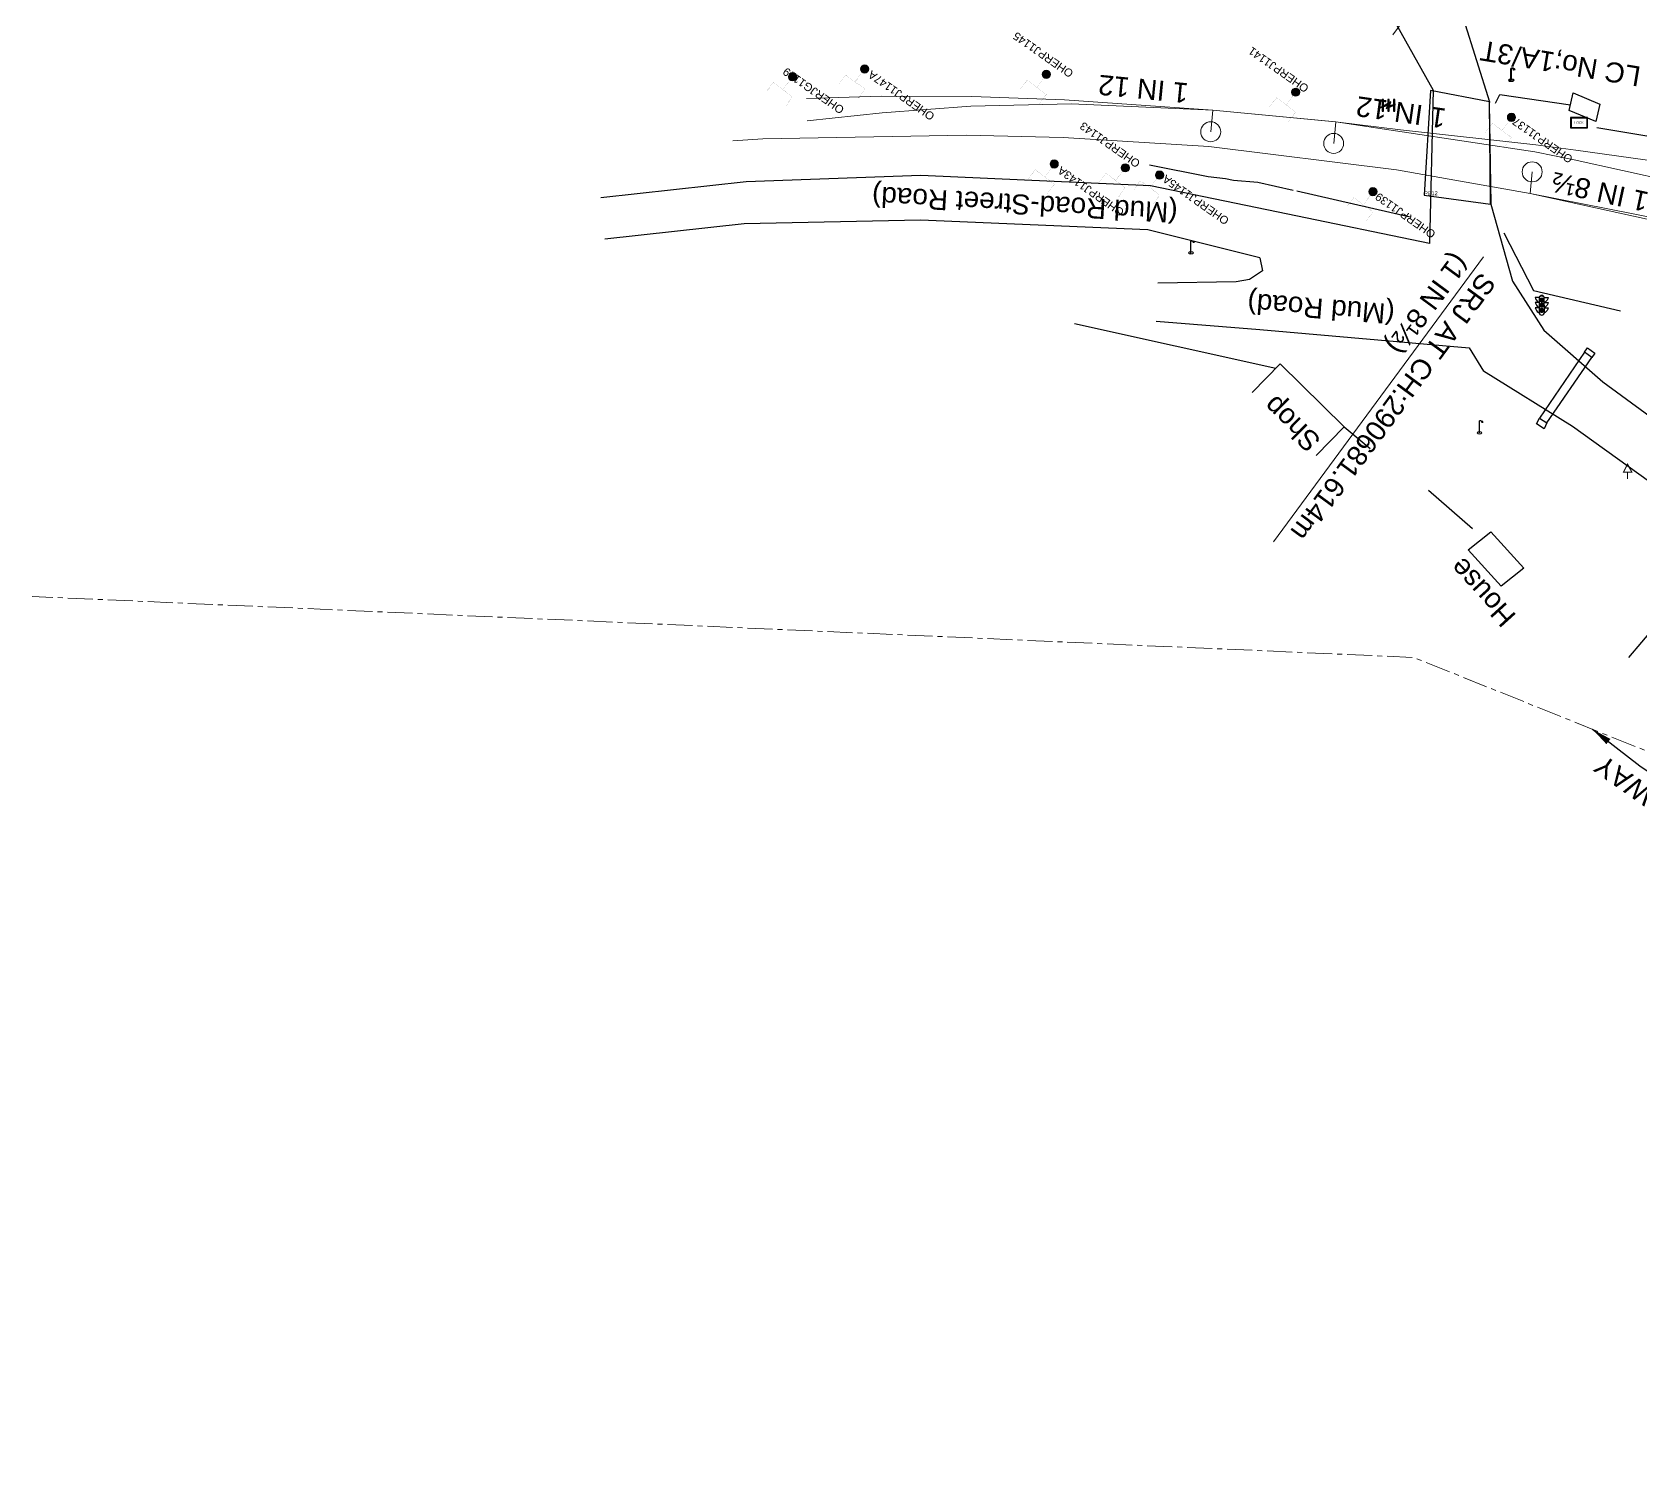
# Model space of a CAD drawing. Header units: metres. Extents: x 644418 to 1306172, y 3366650 to 6747308.
# Drawn here: x 652144.4 to 652345.4, y 3373986.9 to 3374165.7 of the extents above; entities that cross this region are included whole.
import ezdxf
from ezdxf.enums import TextEntityAlignment as Align

# ---------------------------------------------------------------- set-up
doc = ezdxf.new("R2010")
doc.units = ezdxf.units.M
doc.header["$MEASUREMENT"] = 0
doc.linetypes.add('CENTER', pattern=[2, 1.25, -0.25, 0.25, -0.25])
for name, color, linetype in [('ARCH', 7, 'Continuous'), ('COMMERCIAL_BLD_PUC', 251, 'Continuous'), ('COMPOUND_WALL', 251, 'Continuous'), ('GOVT_BUILDING', 251, 'Continuous'), ('GRILL', 251, 'Continuous'), ('LAMP_POST', 7, 'Continuous'), ('LOCK', 251, 'Continuous'), ('PAVERS', 7, 'Continuous'), ('RESIDENTIAL_BL_SEMI', 251, 'Continuous'), ('SH.NOS', 251, 'Continuous'), ('SIGN_BOARD', 251, 'Continuous'), ('SIGNAL_POST', 8, 'Continuous'), ('SUB_ROAD_EDGE', 34, 'Continuous'), ('TOPO_TEXT', 251, 'Continuous'), ('TRANSFORMER', 251, 'Continuous')]:
    doc.layers.add(name, color=color, linetype=linetype)
for name, color, linetype, lineweight in [('Existing IR Track', 143, 'Continuous', 0), ('Existing Railway Boundary', 7, 'CENTER', 0), ('OHE MAST', 8, 'Continuous', 0), ('OHE MAST TEXT', 8, 'Continuous', 0), ("RAJPURA STN. SRJ's", 251, 'Continuous', 0)]:
    doc.layers.add(name, color=color, linetype=linetype, lineweight=lineweight)
doc.styles.add('CUT-FILL', font='cut-fill.shx', dxfattribs={"height": 2})
doc.styles.get("Standard").update_dxf_attribs({"font": 'arial.ttf'})
doc.styles.add('Style-Arial', font='arial.ttf')
doc.dimstyles.new('ISO-25', dxfattribs={"dimtxt": 2.5, "dimasz": 2.5, "dimexe": 1.25, "dimexo": 0.625, "dimtad": 1, "dimtxsty": 'Standard', "dimcen": 2.5, "dimadec": 0, "dimazin": 0, "dimtfac": 1, "dimtmove": 0, "dimatfit": 3, "dimfxl": 1, "dimarcsym": 0})

# ---------------------------------------------------------------- blocks, each defined once
blk = doc.blocks.new('LOCK')
for p, q in [((-0.98, 0.67, 213), (-0.98, -0.6, 213)), ((1.14, 0.67, 213), (-0.98, 0.67, 213)), ((-0.93, 0.62, 213), (-0.93, -0.55, 213)), ((1.09, 0.62, 213), (-0.93, 0.62, 213)), ((1.09, -0.55, 213), (1.09, 0.62, 213)), ((1.14, -0.6, 213), (1.14, 0.67, 213)), ((-0.98, -0.6, 213), (1.14, -0.6, 213)), ((-0.93, -0.55, 213), (1.09, -0.55, 213))]:
    blk.add_line(p, q)
at = {"style": 'CUT-FILL'}
blk.add_text('LOCK', height=0.3, dxfattribs=at).set_placement((-0.49, -0.1, 213))
blk = doc.blocks.new('LP')
for points in [[(0, 0), (0, 1.5)], [(0.25, 1.35), (0.44, 1.35)]]:
    blk.add_lwpolyline(points)
for centre, radius, start, end in [((0.07, 0.99), 0.519, 57.6425, 97.3165), ((0.34, 1.33), 0.094, 11.7012, 168.0476)]:
    blk.add_arc(centre, radius, start, end)
at = {"extrusion": (0, 0, -1)}
blk.add_ellipse((0, 0.01), major_axis=(0.308, 0), ratio=0.400495, dxfattribs=at)
blk.add_ellipse((0.35, 1.36), major_axis=(0.0017, 0.0438), ratio=0.461056, start_param=1.74022, end_param=4.575836)
blk = doc.blocks.new('SIG')
for color, points in [(1, [(-0.22, 0.42, 0.180295), (-0.01, 0.33, -0.00255), (0.01, 0.33, -0.00255), (0.02, 0.33, 0.180295), (0.23, 0.42, -0.002654), (0.25, 0.44, 0.184495), (0.33, 0.65, 1.000001), (-0.32, 0.65, 0.184495), (-0.24, 0.44, -0.002654)]), (2, [(0.23, -0.23, -0.002654), (0.25, -0.21, 0.184495), (0.33, 0.01, 1.000001), (-0.32, 0.01, 0.184495), (-0.24, -0.21, -0.002654), (-0.22, -0.23, 0.180295), (-0.01, -0.32, -0.00255), (0.01, -0.32, -0.00255), (0.02, -0.32, 0.180295)]), (3, [(0.23, -0.88, -0.002654), (0.25, -0.86, 0.184495), (0.33, -0.64, 1.000001), (-0.32, -0.64, 0.184495), (-0.24, -0.86, -0.002654), (-0.22, -0.88, 0.395599)])]:
    blk.add_hatch(color=color).paths.add_polyline_path(points)
for p, q in [((-0.31, 0.98), (-0.32, -0.9)), ((0.33, -0.9), (0.32, 0.98))]:
    blk.add_line(p, q)
for points in [[(-0.31, 0.98), (-0.81, 0.98, 0.198758), (-0.42, 0.41, 0.003814), (-0.31, 0.39, 0.003814)], [(-0.31, 0.33), (-0.81, 0.33, 0.198758), (-0.42, -0.23, 0.003727), (-0.32, -0.26, 0.003727)], [(0.32, 0.98), (0.82, 0.98, -0.198758), (0.44, 0.41, -0.003814), (0.32, 0.39, -0.003814)], [(0.32, 0.33), (0.82, 0.33, -0.198758), (0.44, -0.23, -0.003727), (0.33, -0.26, -0.003727)], [(-0.32, -0.32), (-0.81, -0.32, 0.198758), (-0.42, -0.88, 0.003639), (-0.32, -0.9)], [(0.33, -0.32), (0.82, -0.32, -0.198758), (0.44, -0.88, -0.003639), (0.33, -0.9)]]:
    blk.add_lwpolyline(points, format="xyb")
for centre, radius, start, end in [((0.01, 0.91), 0.324, 12.4049, 167.5951), ((0.01, 0.81), 0.357, 27.7578, 152.2422), ((0.01, -0.9), 0.324, 181.4572, 358.5428)]:
    blk.add_arc(centre, radius, start, end)
blk = doc.blocks.new('TSB')
at = {"const_width": 0.132}
blk.add_lwpolyline([(-0.51, 0.84), (0.54, 0.84), (0, 1.85)], close=True, dxfattribs=at)
at = {"const_width": 0.142}
blk.add_lwpolyline([(0, 0.84), (0, 0)], dxfattribs=at)
blk = doc.blocks.new('TSB15')
at = {"layer": 'SH.NOS', "const_width": 0.0052}
blk.add_lwpolyline([(-0.02, 0.03), (0.02, 0.03), (0, 0.07)], close=True, dxfattribs=at)
at = {"layer": 'SH.NOS', "const_width": 0.00557}
blk.add_lwpolyline([(0, 0.03), (0, 0)], dxfattribs=at)
at = {"layer": 'SH.NOS', "style": 'CUT-FILL'}
blk.add_text('15', height=0.00787, dxfattribs=at).set_placement((-0.01, 0.04))
blk = doc.blocks.new('TRF')
blk.add_hatch(color=256).paths.add_polyline_path([(0.22, -0.04), (0.38, 0.42), (-0.98, -0.29), (0.02, 0.04), (-0.18, -0.39), (0.98, 0.09)])
for p, q in [((-0.69, 0.72), (-0.69, -0.72)), ((-0.52, 0.72), (-0.69, 0.72)), ((-0.52, -0.72), (-0.52, 0.72)), ((0, 0.72), (0, -0.72)), ((0.17, 0.72), (0, 0.72)), ((0.17, -0.72), (0.17, 0.72)), ((0.7, 0.72), (0.7, -0.72)), ((0.87, 0.72), (0.7, 0.72)), ((0.87, -0.72), (0.87, 0.72)), ((-0.69, -0.72), (-0.52, -0.72)), ((0, -0.72), (0.17, -0.72)), ((0.7, -0.72), (0.87, -0.72))]:
    blk.add_line(p, q)
blk.add_lwpolyline([(0.22, -0.04), (0.38, 0.42), (-0.98, -0.29), (0.02, 0.04), (-0.18, -0.39), (0.98, 0.09)], close=True)
blk = doc.blocks.new('OHE MAST')
h = blk.add_hatch(color=256)
edge = h.paths.add_edge_path()
edge.add_arc((0, 0), 0.514, 0, 360)
at = {"const_width": 0.01, "flags": 128}
for points in [[(1.5, 3.5), (1.5, 2), (-1.5, 2), (-1.5, 3.5)], [(0, 2), (0, 0)]]:
    blk.add_lwpolyline(points, dxfattribs=at)
blk.add_circle((0, 0), 0.514)

msp = doc.modelspace()

# ---------------------------------------------------------------- linework, layer by layer
at = {"layer": 'ARCH', "linetype": 'Continuous'}
for points in [[(652338.309, 3374125.717, 269.375), (652332.686, 3374117.49, 269.254)], [(652333.631, 3374116.88, 269.307), (652339.217, 3374125.078, 269.347)]]:
    msp.add_polyline3d(points, dxfattribs=at)
for points in [[(652339.217, 3374125.078, 269.347), (652338.309, 3374125.717, 269.375), (652338.682, 3374126.254, 269.384), (652339.5903, 3374125.6148, 269.384)], [(652332.322, 3374116.773, 269.296), (652332.686, 3374117.49, 269.254), (652333.631, 3374116.88, 269.307), (652333.2665, 3374116.162, 269.307)]]:
    msp.add_polyline3d(points, close=True, dxfattribs=at)
at = {"layer": 'COMMERCIAL_BLD_PUC', "linetype": 'Continuous'}
msp.add_polyline3d([(652296.7919, 3374120.6844, 271.677), (652300.291, 3374124.256, 271.677), (652308.311, 3374116.399, 270.526), (652304.8119, 3374112.8274, 270.526)], dxfattribs=at)
at = {"layer": 'COMPOUND_WALL', "linetype": 'Continuous'}
for points in [[(652339.873, 3374153.801, 268.899), (652380.33, 3374147.071, 268.77)], [(652274.618, 3374129.327, 270.614), (652299.755, 3374123.709, 269.952)], [(652308.311, 3374116.399, 270.526), (652311.553, 3374113.689, 274.092)], [(652318.824, 3374108.485, 274.341), (652324.327, 3374103.703, 269.98)]]:
    msp.add_polyline3d(points, dxfattribs=at)
at = {"layer": 'Existing IR Track', "flags": 128}
for points in [[(652541.0927, 3374074.4091), (652534.967, 3374078.6765), (652521.4193, 3374087.1415), (652514.5183, 3374091.1192), (652487.4346, 3374105.923), (652470.3328, 3374114.3474), (652446.2528, 3374124.6235), (652424.9511, 3374132.232), (652409.3613, 3374136.9558), (652389.2467, 3374142.0179), (652372.055, 3374145.5418), (652349.4857, 3374149.2851), (652337.236, 3374150.9852), (652332.2218, 3374151.6464), (652315.3489, 3374153.5187), (652307.2263, 3374154.5318), (652291.8754, 3374155.986), (652273.3322, 3374157.2654), (652261.7764, 3374157.678), (652250.4348, 3374157.7203), (652241.1081, 3374157.4222)], [(652241.2082, 3374154.6281), (652250.5737, 3374155.6267), (652261.6409, 3374156.4551), (652274.2338, 3374156.7601), (652291.8754, 3374155.986)], [(652560.2554, 3374050.0812), (652520.7484, 3374070.1003), (652498.5771, 3374081.3075), (652492.6291, 3374084.2913), (652487.5276, 3374086.8725), (652481.1852, 3374090.0645), (652460.4667, 3374100.5911), (652437.9775, 3374112.092), (652419.8928, 3374120.9979), (652405.4052, 3374127.6926), (652390.399, 3374133.9142), (652381.6542, 3374137.152), (652370.6528, 3374140.9175), (652349.0899, 3374147.0874), (652337.0067, 3374149.7556), (652332.1038, 3374150.7632), (652307.239, 3374154.5303), (652291.8754, 3374155.986)], [(652231.9364, 3374152.152), (652235.6524, 3374152.384), (652261.0853, 3374152.8615), (652273.1717, 3374152.545), (652291.4006, 3374151.4247), (652314.8279, 3374148.5142), (652331.53, 3374145.5495), (652349.1685, 3374141.6862), (652362.3346, 3374138.1796), (652374.6337, 3374134.4061), (652386.2797, 3374130.4519), (652403.7367, 3374123.8269), (652417.9348, 3374117.1015), (652436.4805, 3374107.6589), (652444.5931, 3374103.5763)], [(652669.8367, 3373961.0394), (652647.3403, 3373980.7166), (652642.7873, 3373984.3367), (652633.788, 3373991.3772), (652612.6089, 3374005.6185), (652554.892, 3374042.0626), (652529.7838, 3374057.6068), (652517.9942, 3374065.1919), (652497.37, 3374079.4544), (652491.829, 3374082.8093), (652487.0152, 3374085.7802), (652473.1934, 3374093.7948), (652460.4667, 3374100.5911), (652430.8185, 3374115.7449), (652419.8775, 3374121.005), (652405.3932, 3374127.3075), (652389.9415, 3374132.6317), (652381.0487, 3374135.1238), (652375.037, 3374136.5972), (652368.9951, 3374137.9518), (652362.491, 3374139.3409), (652347.7902, 3374142.3634), (652331.5174, 3374145.5517)]]:
    msp.add_lwpolyline(points, dxfattribs=at)
at = {"layer": 'Existing Railway Boundary', "color": 244, "ltscale": 2.5, "flags": 128}
msp.add_lwpolyline([(653287.1619, 3373490.7383), (653241.7142, 3373522.5487), (653184.8817, 3373562.8841), (653175.162, 3373549.7056), (653004.7525, 3373669.0776), (652924.822, 3373729.8796), (652907.72, 3373740.0209), (652904.5642, 3373745.0641), (652864.1809, 3373771.0185), (652862.8289, 3373763.9282), (652836.0798, 3373790.575), (652793.9064, 3373826.9777), (652786.3399, 3373815.8276), (652694.4321, 3373883.0097), (652615.3514, 3373944.3753), (652559.0758, 3373987.3078), (652463.6034, 3374028.6205), (652316.9711, 3374087.5745), (652144.3796, 3374095.1872)], dxfattribs=at)
at = {"layer": 'GOVT_BUILDING', "linetype": 'Continuous'}
msp.add_polyline3d([(652339.742, 3374154.547, 271.484), (652336.402, 3374155.951, 271.609), (652336.886, 3374158.122, 269.168), (652340.228, 3374156.7172, 269.168)], close=True, dxfattribs=at)
at = {"layer": 'GRILL', "linetype": 'Continuous'}
for points in [[(652327.212, 3374156.856, 269.161), (652327.752, 3374157.924, 270.475), (652336.568, 3374156.633, 270.47)], [(652301.911, 3374145.947, 270.295), (652297.523, 3374146.925, 270.165), (652294.485, 3374147.19, 270.169), (652293.453, 3374147.408, 270.34), (652291.284, 3374147.652, 270.336), (652283.976, 3374149.086, 270.322)], [(652316.549, 3374142.587, 269.043), (652302.39, 3374145.868, 270.293)], [(652328.248, 3374140.626, 269.037), (652331.957, 3374133.449, 270.683), (652342.806, 3374130.88, 269.89)]]:
    msp.add_polyline3d(points, dxfattribs=at)
at = {"layer": 'PAVERS', "linetype": 'Continuous'}
msp.add_polyline3d([(652326.593, 3374144.243, 269.007), (652326.468, 3374157.028, 269.185), (652319.074, 3374158.415, 269.069), (652318.277, 3374145.344, 269.083)], close=True, dxfattribs=at)
at = {"layer": "RAJPURA STN. SRJ's", "color": 7}
for p, q in [((652291.8754, 3374155.986), (652291.617, 3374153.2716)), ((652307.2389, 3374154.5303), (652306.9804, 3374151.815)), ((652331.5174, 3374145.5517), (652331.7759, 3374148.2655))]:
    msp.add_line(p, q, dxfattribs=at)
at = {"layer": "RAJPURA STN. SRJ's", "lineweight": 13, "elevation": 268.8849, "flags": 128}
msp.add_lwpolyline([(652314.3727, 3374165.3695), (652339.9124, 3374200.0464)], dxfattribs=at)
at = {"layer": "RAJPURA STN. SRJ's", "lineweight": 13, "flags": 128}
msp.add_lwpolyline([(652299.4518, 3374102.009), (652325.7077, 3374137.6585)], dxfattribs=at)
at = {"layer": "RAJPURA STN. SRJ's", "color": 7}
for centre in [(652291.617, 3374153.2716), (652306.9804, 3374151.815), (652331.7759, 3374148.2655)]:
    msp.add_circle(centre, 1.2487, dxfattribs=at)
at = {"layer": 'RESIDENTIAL_BL_SEMI', "linetype": 'Continuous'}
msp.add_polyline3d([(652323.794, 3374101.039, 270.481), (652326.606, 3374103.262, 270.104), (652330.737, 3374098.735, 269.199), (652327.9095, 3374096.4997, 269.199)], close=True, dxfattribs=at)
msp.add_polyline3d([(652343.8678, 3374087.5485, 269.882), (652347.085, 3374091.376, 269.882), (652406.28, 3374041.619, 271.658), (652403.0628, 3374037.7915, 271.658)], dxfattribs=at)
at = {"layer": 'SUB_ROAD_EDGE', "linetype": 'Continuous'}
for points in [[(652269.331, 3374210.266, 268.836), (652298.011, 3374192.553, 269.079), (652321.564, 3374172.563, 269.239), (652326.468, 3374157.025, 269.186), (652326.41, 3374156.793, 269.153), (652326.606, 3374144.241, 269.006), (652329.313, 3374134.59, 269.071), (652333.23, 3374128.481, 269.019), (652340.625, 3374122.012, 269.039), (652364.105, 3374104.816, 269.038), (652387.167, 3374088.593, 269.026), (652422.321, 3374063.953, 269.027), (652451.131, 3374041.566, 269.046)], [(652265.539, 3374205.066, 268.96), (652291.915, 3374187.955, 268.924), (652312.399, 3374170.286, 268.789), (652314.408, 3374167.379, 268.795), (652319.403, 3374158.459, 269.038), (652318.934, 3374139.311, 269.03)], [(652318.934, 3374139.311, 269.03), (652301.237, 3374142.957, 268.671), (652284.083, 3374146.535, 270.487), (652255.41, 3374147.822, 268.449), (652233.599, 3374146.999, 268.432), (652215.422, 3374145.028, 268.265)], [(652297.741, 3374137.507, 268.41), (652283.762, 3374141.014, 270.462), (652255.348, 3374142.222, 268.509), (652233.346, 3374141.766, 268.424), (652215.917, 3374139.834, 268.511)], [(652297.741, 3374137.507, 268.41), (652298.088, 3374135.894, 268.387), (652296.466, 3374134.795, 268.298), (652294.805, 3374134.499, 268.295), (652284.997, 3374134.351, 267.996)], [(652284.815, 3374129.592, 268.021), (652297.757, 3374128.58, 268.267), (652323.9, 3374126.269, 269.088), (652325.696, 3374123.337, 269.075)], [(652447.04, 3374035.283, 269.459), (652417.058, 3374057.215, 269.083), (652383.216, 3374082.729, 269.026), (652360.355, 3374099.513, 269.006), (652336.838, 3374116.452, 269.074), (652325.696, 3374123.337, 269.075)]]:
    msp.add_polyline3d(points, dxfattribs=at)

# ---------------------------------------------------------------- block references
at = {"layer": 'LAMP_POST', "linetype": 'Continuous'}
for p in [(652329.131, 3374159.695, 273.404), (652329.212, 3374159.71, 272.606), (652289.155, 3374138.115, 272.68), (652325.199, 3374115.638, 270.737)]:
    msp.add_blockref('LP', p, dxfattribs=at)
at = {"layer": 'LOCK', "linetype": 'Continuous'}
msp.add_blockref('LOCK', (652337.562, 3374154.369, 269.198), dxfattribs=at)
at = {"layer": 'OHE MAST', "color": 2, "rotation": 143.3908318566117}
for p in [(652248.386, 3374161.117), (652239.377, 3374160.149), (652271.075, 3374160.458), (652302.234, 3374158.222), (652329.192, 3374155.07), (652272.067, 3374149.242), (652280.94, 3374148.767), (652285.228, 3374147.856), (652311.883, 3374145.779)]:
    msp.add_blockref('OHE MAST', p, dxfattribs=at)
at = {"layer": 'SIGN_BOARD', "linetype": 'Continuous'}
for name, p in [('TSB15', (652290.789, 3374159.017, 268.459)), ('TSB', (652343.696, 3374109.878, 270.583))]:
    msp.add_blockref(name, p, dxfattribs=at)
at = {"layer": 'SIGNAL_POST', "linetype": 'Continuous'}
msp.add_blockref('SIG', (652332.973, 3374131.584, 271.548), dxfattribs=at)
at = {"layer": 'TRANSFORMER', "linetype": 'Continuous'}
msp.add_blockref('TRF', (652313.7378, 3374156.575, 270.326), dxfattribs=at)

# ---------------------------------------------------------------- texts
at = {"layer": 'Existing Railway Boundary', "linetype": 'Continuous', "ltscale": 5}
msp.add_text('EXISTING RAILWAY', height=2.5, rotation=145, dxfattribs=at).set_placement((652367.7343, 3374056.6078))
at = {"layer": 'OHE MAST TEXT'}
for s, p in [('OHERPJ1145', (652270.6862, 3374162.8913)), ('OHERPJ1141', (652300.0893, 3374161.0241)), ('OHERJG1149', (652241.9881, 3374158.3953)), ('OHERPJ1147A', (652252.9592, 3374157.7977)), ('OHERPJ1143', (652279.029, 3374151.6387)), ('OHERPJ1137', (652333.0833, 3374152.1896)), ('OHERPJ1143A', (652276.645, 3374145.8176)), ('OHERPJ1145A', (652289.744, 3374144.7563)), ('OHERPJ1139', (652315.9348, 3374142.8))]:
    msp.add_text(s, height=1, rotation=145, dxfattribs=at).set_placement(p, align=Align.MIDDLE_CENTER)
at = {"layer": 'PAVERS'}
msp.add_text('PB12', height=0.5, dxfattribs=at).set_placement((652318.277, 3374145.344, 269.083))
at = {"layer": "RAJPURA STN. SRJ's", "color": 7}
for s, rotation, p in [('1 IN 12', 174.4599, (652288.9149, 3374159.3186)), ('1 IN 12', 171.908994, (652321.1342, 3374156.1441)), ('1 IN 8½', 167.779154, (652346.4848, 3374145.6784))]:
    msp.add_text(s, height=2.5, rotation=rotation, dxfattribs=at).set_placement(p)
at = {"layer": "RAJPURA STN. SRJ's", "lineweight": 13, "insert": (652324.4081, 3374136.576), "char_height": 2.5, "width": 41.226576, "attachment_point": 4, "rotation": 233.649422, "line_spacing_factor": 0.648, "style": 'Style-Arial'}
msp.add_mtext('\\A1;\\pxsm1;SRJ AT {\\A0;CH:290681.614m (1 IN 8½)}', dxfattribs=at)
at = {"layer": 'TOPO_TEXT'}
for s, rotation, p in [('LC No;1A/3T', 170.555362, (652345.4722, 3374161.3799)), ('(Mud Road-Street Road)', 176.839991, (652287.5407, 3374144.3563)), ('(Mud Road)', 175.528853, (652314.6787, 3374131.6915)), ('Shop', 135.588202, (652305.5404, 3374114.7936)), ('House', 132.196822, (652329.9011, 3374092.7984))]:
    msp.add_text(s, height=2.5, rotation=rotation, dxfattribs=at).set_placement(p)

# ---------------------------------------------------------------- leaders
at = {"layer": 'Existing Railway Boundary', "linetype": 'Continuous', "ltscale": 5}
msp.add_leader([(652339.3228, 3374078.5879), (652345.2298, 3374074.0248), (652346.3847, 3374073.2125)], dimstyle='ISO-25', override={"dimtxt": 0.5, "dimtad": 0}, dxfattribs=at)

doc.saveas('drawing.dxf')
